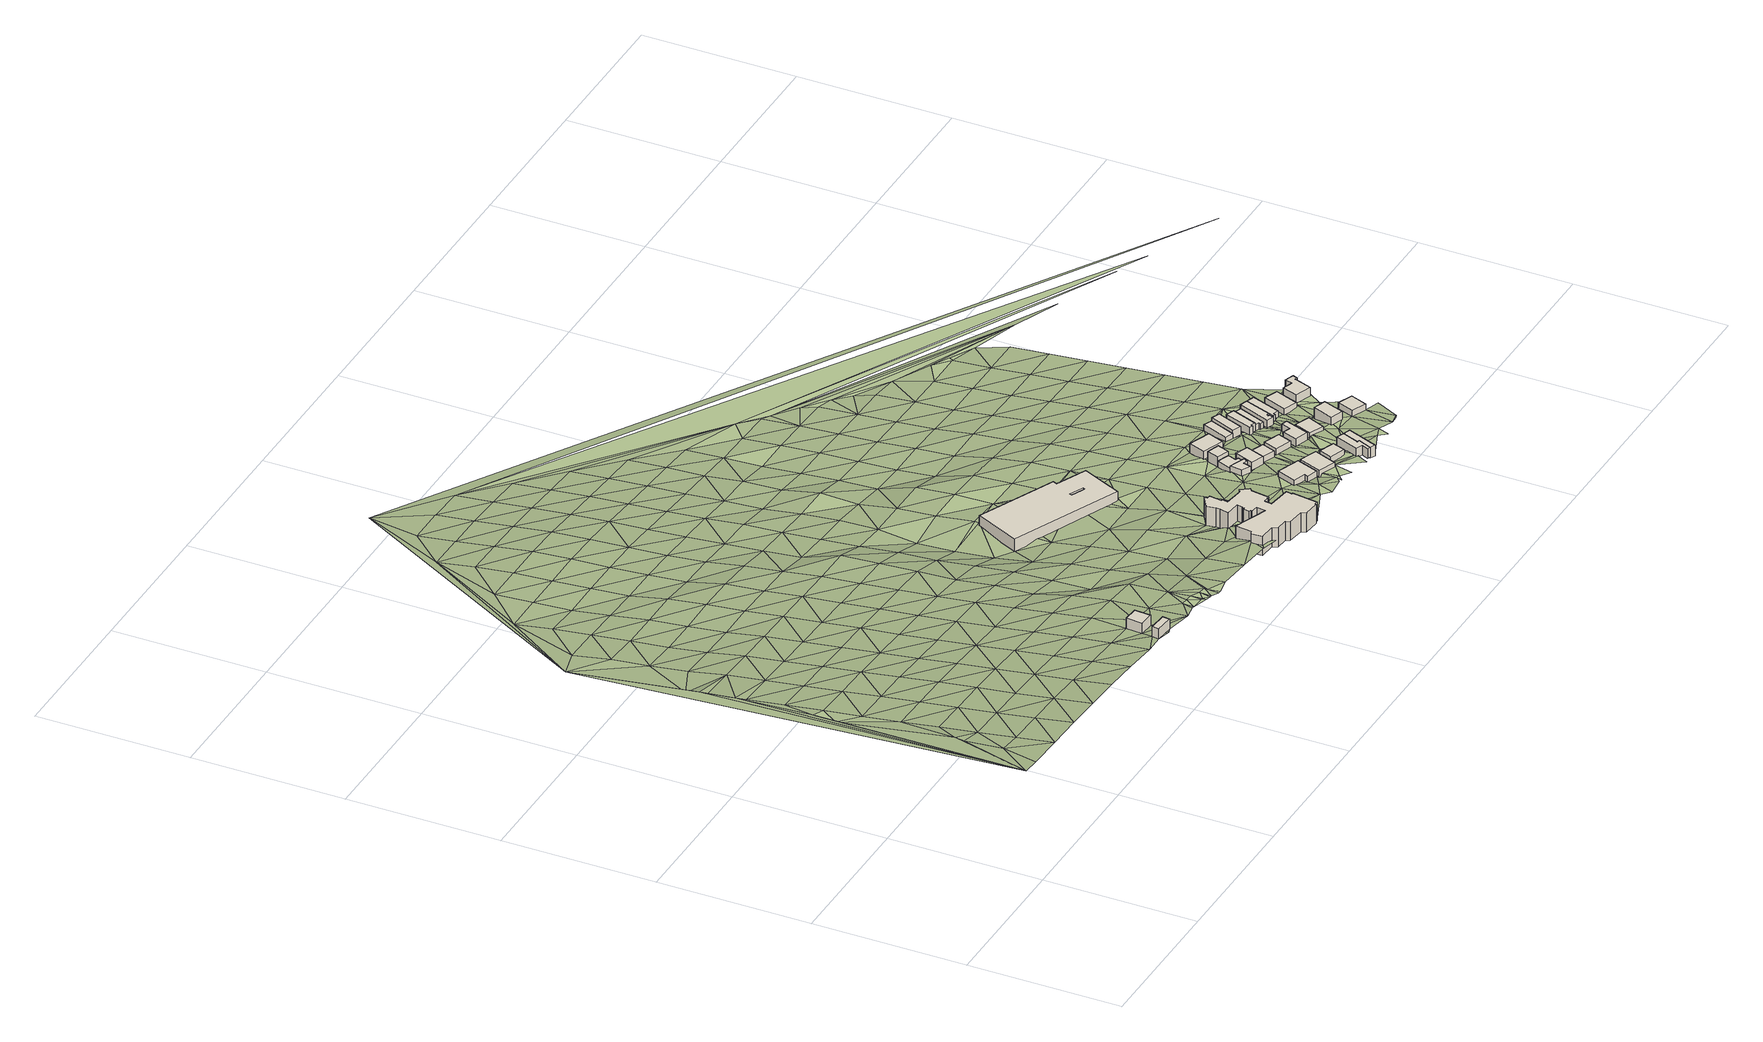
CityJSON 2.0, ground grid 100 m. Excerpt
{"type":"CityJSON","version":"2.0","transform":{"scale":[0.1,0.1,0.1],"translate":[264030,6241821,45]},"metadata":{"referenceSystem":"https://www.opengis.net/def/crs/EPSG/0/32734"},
"CityObjects":{
"building1":{"type":"Building","attributes":{"osm_building":"garage","osm_building:levels":"2","footprint":{"type":"Polygon"},"ground_height":103.41,"building_height":6.9,"roof_height":110.31,"plus_code":"4FRW3C6X+XHG"},"geometry":[{"type":"Solid","lod":"1","boundaries":[[[[0,1,2,3]],[[1,4,5,2]],[[4,6,7,5]],[[6,0,3,7]],[[3,2,5,7]],[[6,4,1,0]]]]}]},
"building2":{"type":"Building","attributes":{"osm_address":"2 Rhodes Avenue University Estate Cape Town","osm_building":"house","osm_building:levels":"2","footprint":{"type":"Polygon"},"ground_height":101.25,"building_height":6.9,"roof_height":108.15,"plus_code":"4FRW3C7X+2JJ"},"geometry":[{"type":"Solid","lod":"1","boundaries":[[[[8,9,10,11]],[[9,12,13,10]],[[12,14,15,13]],[[14,8,11,15]],[[11,10,13,15]],[[14,12,9,8]]]]}]},
"building3":{"type":"Building","attributes":{"osm_address":"96 Oasis House Upper Roodebloem Road University Estate 8000 Cape Town","osm_building":"office","osm_building:levels":"3","osm_name":"Oasis","osm_office":"financial","osm_type":"multipolygon","osm_website":"https://www.oasis.co.za/default/default.aspx","footprint":{"type":"Polygon"},"ground_height":82.87,"building_height":9.7,"roof_height":92.57,"plus_code":"4FRW3F72+27H"},"geometry":[{"type":"Solid","lod":"1","boundaries":[[[[16,17,18,19]],[[17,20,21,18]],[[20,22,23,21]],[[22,24,25,23]],[[24,26,27,25]],[[26,28,29,27]],[[28,30,31,29]],[[30,32,33,31]],[[32,34,35,33]],[[34,36,37,35]],[[36,38,39,37]],[[38,40,41,39]],[[40,42,43,41]],[[42,44,45,43]],[[44,46,47,45]],[[46,48,49,47]],[[48,50,51,49]],[[50,52,53,51]],[[52,54,55,53]],[[54,56,57,55]],[[56,58,59,57]],[[58,60,61,59]],[[60,62,63,61]],[[62,64,65,63]],[[64,66,67,65]],[[66,68,69,67]],[[68,70,71,69]],[[70,72,73,71]],[[72,74,75,73]],[[74,76,77,75]],[[76,78,79,77]],[[78,80,81,79]],[[80,82,83,81]],[[82,84,85,83]],[[84,86,87,85]],[[86,88,89,87]],[[88,90,91,89]],[[90,92,93,91]],[[92,94,95,93]],[[94,96,97,95]],[[96,98,99,97]],[[98,100,101,99]],[[100,102,103,101]],[[102,104,105,103]],[[104,106,107,105]],[[106,16,19,107]],[[19,18,21,23,25,27,29,31,33,35,37,39,41,43,45,47,49,51,53,55,57,59,61,63,65,67,69,71,73,75,77,79,81,83,85,87,89,91,93,95,97,99,101,103,105,107]],[[106,104,102,100,98,96,94,92,90,88,86,84,82,80,78,76,74,72,70,68,66,64,62,60,58,56,54,52,50,48,46,44,42,40,38,36,34,32,30,28,26,24,22,20,17,16]]]]}]},
"building4":{"type":"Building","attributes":{"osm_address":"197 Nelson Mandela Boulevard Cape Town","osm_building":"warehouse","osm_building:levels":"2","osm_operator":"Oasis","osm_type":"multipolygon","osm_website":"https://www.oasis.co.za/default/default.aspx","footprint":{"type":"Polygon"},"ground_height":69.7,"building_height":6.9,"roof_height":76.6,"plus_code":"4FRW3F72+C5V"},"geometry":[{"type":"Solid","lod":"1","boundaries":[[[[108,109,110,111]],[[109,112,113,110]],[[112,114,115,113]],[[114,116,117,115]],[[116,118,119,117]],[[118,108,111,119]],[[120,121,122,123]],[[121,124,125,122]],[[124,126,127,125]],[[126,120,123,127]],[[111,110,113,115,117,119],[123,122,125,127]],[[118,116,114,112,109,108],[126,124,121,120]]]]}]},
"building5":{"type":"Building","attributes":{"osm_address":"127A Upper Roodebloem Road University Estate Cape Town","osm_building":"house","osm_building:levels":"1","footprint":{"type":"Polygon"},"ground_height":76.53,"building_height":4.1,"roof_height":80.63,"plus_code":"4FRW3F72+2GH"},"geometry":[{"type":"Solid","lod":"1","boundaries":[[[[128,129,130,131]],[[129,132,133,130]],[[132,134,135,133]],[[134,136,137,135]],[[136,138,139,137]],[[138,128,131,139]],[[131,130,133,135,137,139]],[[138,136,134,132,129,128]]]]}]},
"building6":{"type":"Building","attributes":{"osm_address":"127 Upper Roodebloem Road University Estate Cape Town","osm_building":"house","osm_building:levels":"1","footprint":{"type":"Polygon"},"ground_height":74.21,"building_height":4.1,"roof_height":78.31,"plus_code":"4FRW3F72+4GV"},"geometry":[{"type":"Solid","lod":"1","boundaries":[[[[140,141,142,143,144,145]],[[141,146,147,143,142]],[[146,148,149,147]],[[148,150,151,149]],[[150,152,153,151]],[[152,140,145,144,153]],[[144,143,147,149,151,153]],[[152,150,148,146,141,140]]]]}]},
"building7":{"type":"Building","attributes":{"osm_address":"125 Upper Roodebloem Road University Estate Cape Town","osm_building":"house","osm_building:levels":"1","footprint":{"type":"Polygon"},"ground_height":72.38,"building_height":4.1,"roof_height":76.48,"plus_code":"4FRW3F72+5GP"},"geometry":[{"type":"Solid","lod":"1","boundaries":[[[[154,155,156,157]],[[155,158,145,156]],[[158,159,160,145]],[[159,161,162,160]],[[161,163,164,162]],[[163,154,157,164]],[[157,156,145,160,162,164]],[[163,161,159,158,155,154]]]]}]},
"building8":{"type":"Building","attributes":{"osm_address":"University Estate Cape Town","osm_building":"house","osm_building:levels":"1","footprint":{"type":"Polygon"},"ground_height":76.53,"building_height":4.1,"roof_height":80.63,"plus_code":"4FRW3F72+2J2"},"geometry":[{"type":"Solid","lod":"1","boundaries":[[[[165,166,167,168]],[[166,169,170,167]],[[169,171,172,170]],[[171,165,168,172]],[[168,167,170,172]],[[171,169,166,165]]]]}]},
"building9":{"type":"Building","attributes":{"osm_address":"123 Upper Roodebloem Road University Estate Cape Town","osm_building":"house","osm_building:levels":"2","footprint":{"type":"Polygon"},"ground_height":72.38,"building_height":6.9,"roof_height":79.28,"plus_code":"4FRW3F72+6G5"},"geometry":[{"type":"Solid","lod":"1","boundaries":[[[[155,154,157,173,174,156]],[[154,175,176,173,157]],[[175,177,178,176]],[[177,155,156,174,178]],[[174,173,176,178]],[[177,175,154,155]]]]}]},
"building10":{"type":"Building","attributes":{"osm_address":"29 Ritchie Street University Estate Cape Town","osm_building":"house","osm_building:levels":"1","footprint":{"type":"Polygon"},"ground_height":74.21,"building_height":4.1,"roof_height":78.31,"plus_code":"4FRW3F72+4HV"},"geometry":[{"type":"Solid","lod":"1","boundaries":[[[[179,180,181,182]],[[180,183,184,181]],[[183,185,186,184]],[[185,187,188,186]],[[187,179,182,188]],[[182,181,184,186,188]],[[187,185,183,180,179]]]]}]},
"building11":{"type":"Building","attributes":{"osm_address":"31 Ritchie Street University Estate Cape Town","osm_building":"house","osm_building:levels":"1","footprint":{"type":"Polygon"},"ground_height":74.21,"building_height":4.1,"roof_height":78.31,"plus_code":"4FRW3F72+4JC"},"geometry":[{"type":"Solid","lod":"1","boundaries":[[[[189,190,182,181]],[[190,191,192,182]],[[191,193,194,192]],[[193,189,181,194]],[[181,182,192,194]],[[193,191,190,189]]]]}]},
"building12":{"type":"Building","attributes":{"osm_address":"University Estate Cape Town","osm_building":"house","osm_building:levels":"1","footprint":{"type":"Polygon"},"ground_height":75.73,"building_height":4.1,"roof_height":79.83,"plus_code":"4FRW3F62+XMV"},"geometry":[{"type":"Solid","lod":"1","boundaries":[[[[195,196,197,198]],[[196,199,200,197]],[[199,201,202,200]],[[201,195,198,202]],[[198,197,200,202]],[[201,199,196,195]]]]}]},
"building13":{"type":"Building","attributes":{"osm_address":"121B Tooting Lane University Estate Cape Town","osm_building":"house","osm_building:levels":"1","footprint":{"type":"Polygon"},"ground_height":72.38,"building_height":4.1,"roof_height":76.48,"plus_code":"4FRW3F72+7H4"},"geometry":[{"type":"Solid","lod":"1","boundaries":[[[[203,204,205,206]],[[204,207,208,205]],[[207,209,210,208]],[[209,203,206,210]],[[206,205,208,210]],[[209,207,204,203]]]]}]},
"building14":{"type":"Building","attributes":{"osm_address":"University Estate Cape Town","osm_building":"house","osm_building:levels":"1","footprint":{"type":"Polygon"},"ground_height":78.2,"building_height":4.1,"roof_height":82.3,"plus_code":"4FRW3F62+XPC"},"geometry":[{"type":"Solid","lod":"1","boundaries":[[[[211,212,213,214]],[[212,215,216,213]],[[215,217,218,216]],[[217,219,220,218]],[[219,221,222,220]],[[221,223,224,222]],[[223,225,226,224]],[[225,211,214,226]],[[214,213,216,218,220,222,224,226]],[[225,223,221,219,217,215,212,211]]]]}]},
"building15":{"type":"Building","attributes":{"osm_address":"33 Ritchie Street University Estate Cape Town","osm_building":"house","osm_building:levels":"1","footprint":{"type":"Polygon"},"ground_height":73.12,"building_height":4.1,"roof_height":77.22,"plus_code":"4FRW3F72+4M6"},"geometry":[{"type":"Solid","lod":"1","boundaries":[[[[227,228,229,230]],[[228,231,232,229]],[[231,233,234,232]],[[233,227,230,234]],[[230,229,232,234]],[[233,231,228,227]]]]}]},
"building16":{"type":"Building","attributes":{"osm_address":"University Estate Cape Town","osm_building":"house","osm_building:levels":"1","footprint":{"type":"Polygon"},"ground_height":78.2,"building_height":4.1,"roof_height":82.3,"plus_code":"4FRW3F62+XPG"},"geometry":[{"type":"Solid","lod":"1","boundaries":[[[[235,236,226,214]],[[236,237,238,226]],[[237,239,222,238]],[[239,240,241,222]],[[240,242,243,241]],[[242,235,214,243]],[[214,226,238,222,241,243]],[[242,240,239,237,236,235]]]]}]},
"building17":{"type":"Building","attributes":{"osm_address":"35 Ritchie Street University Estate Cape Town","osm_building":"house","osm_building:levels":"1","footprint":{"type":"Polygon"},"ground_height":73.12,"building_height":4.1,"roof_height":77.22,"plus_code":"4FRW3F72+4P3"},"geometry":[{"type":"Solid","lod":"1","boundaries":[[[[244,245,246,247]],[[245,248,249,246]],[[248,250,251,249]],[[250,252,253,251]],[[252,254,255,253]],[[254,244,247,255]],[[247,246,249,251,253,255]],[[254,252,250,248,245,244]]]]}]},
"building18":{"type":"Building","attributes":{"osm_address":"4 Selbourne Road University Estate Cape Town","osm_building":"house","osm_building:levels":"1","footprint":{"type":"Polygon"},"ground_height":68.46,"building_height":4.1,"roof_height":72.56,"plus_code":"4FRW3F72+7M4"},"geometry":[{"type":"Solid","lod":"1","boundaries":[[[[256,257,258,259]],[[257,260,261,258]],[[260,262,263,261]],[[262,256,259,263]],[[259,258,261,263]],[[262,260,257,256]]]]}]},
"building19":{"type":"Building","attributes":{"osm_address":"6 Selbourne Road University Estate Cape Town","osm_building":"house","osm_building:levels":"1","footprint":{"type":"Polygon"},"ground_height":70.68,"building_height":4.1,"roof_height":74.78,"plus_code":"4FRW3F72+7P2"},"geometry":[{"type":"Solid","lod":"1","boundaries":[[[[262,264,265,266,267,263]],[[264,268,269,266,265]],[[268,256,270,269]],[[256,262,263,267,270]],[[267,266,269,270]],[[256,268,264,262]]]]}]},
"building20":{"type":"Building","attributes":{"osm_address":"37 Ritchie Street University Estate Cape Town","osm_building":"house","osm_building:levels":"1","footprint":{"type":"Polygon"},"ground_height":72.18,"building_height":4.1,"roof_height":76.28,"plus_code":"4FRW3F72+3QM"},"geometry":[{"type":"Solid","lod":"1","boundaries":[[[[271,272,273,274]],[[272,275,276,273]],[[275,277,278,276]],[[277,271,274,278]],[[274,273,276,278]],[[277,275,272,271]]]]}]},
"building21":{"type":"Building","attributes":{"osm_address":"8 Selbourne Road University Estate Cape Town","osm_building":"house","osm_building:levels":"1","footprint":{"type":"Polygon"},"ground_height":70.68,"building_height":4.1,"roof_height":74.78,"plus_code":"4FRW3F72+6PG"},"geometry":[{"type":"Solid","lod":"1","boundaries":[[[[279,280,281,282,283]],[[280,284,285,281]],[[284,286,287,285]],[[286,288,289,287]],[[288,290,291,292,289]],[[290,279,283,282,292,291]],[[282,281,285,287,289,292]],[[290,288,286,284,280,279]]]]}]},
"building22":{"type":"Building","attributes":{"osm_address":"10 Selbourne Road University Estate Cape Town","osm_building":"house","osm_building:levels":"1","footprint":{"type":"Polygon"},"ground_height":69.64,"building_height":4.1,"roof_height":73.74,"plus_code":"4FRW3F72+6QC"},"geometry":[{"type":"Solid","lod":"1","boundaries":[[[[279,290,291,283]],[[290,293,294,291]],[[293,295,296,294]],[[295,297,298,296]],[[297,299,300,298]],[[299,279,283,300]],[[283,291,294,296,298,300]],[[299,297,295,293,290,279]]]]}]},
"building23":{"type":"Building","attributes":{"osm_address":"12 Selbourne Road University Estate Cape Town","osm_building":"house","osm_building:levels":"1","footprint":{"type":"Polygon"},"ground_height":69.64,"building_height":4.1,"roof_height":73.74,"plus_code":"4FRW3F72+6Q9"},"geometry":[{"type":"Solid","lod":"1","boundaries":[[[[301,302,303,304]],[[302,305,306,303]],[[305,307,308,306]],[[307,309,310,308]],[[309,311,312,310]],[[311,313,314,312]],[[313,315,316,314]],[[315,301,304,316]],[[304,303,306,308,310,312,314,316]],[[315,313,311,309,307,305,302,301]]]]}]},
"building24":{"type":"Building","attributes":{"osm_address":"39 Ritchie Street University Estate Cape Town","osm_building":"house","osm_building:levels":"1","footprint":{"type":"Polygon"},"ground_height":74.91,"building_height":4.1,"roof_height":79.01,"plus_code":"4FRW3F72+3R8"},"geometry":[{"type":"Solid","lod":"1","boundaries":[[[[317,318,319,320]],[[318,321,322,319]],[[321,323,324,322]],[[323,317,320,324]],[[320,319,322,324]],[[323,321,318,317]]]]}]},
"building25":{"type":"Building","attributes":{"osm_address":"14 Selbourne Road University Estate Cape Town","osm_building":"house","osm_building:levels":"1","footprint":{"type":"Polygon"},"ground_height":69.64,"building_height":4.1,"roof_height":73.74,"plus_code":"4FRW3F72+6R7"},"geometry":[{"type":"Solid","lod":"1","boundaries":[[[[325,326,316,304]],[[326,327,328,316]],[[327,329,330,328]],[[329,331,332,330]],[[331,333,334,332]],[[333,335,336,334]],[[335,325,304,336]],[[304,316,328,330,332,334,336]],[[335,333,331,329,327,326,325]]]]}]},
"building26":{"type":"Building","attributes":{"osm_address":"41 Ritchie Street University Estate Cape Town","osm_building":"house","osm_building:levels":"1","footprint":{"type":"Polygon"},"ground_height":74.14,"building_height":4.1,"roof_height":78.24,"plus_code":"4FRW3F72+2VQ"},"geometry":[{"type":"Solid","lod":"1","boundaries":[[[[337,338,339,340]],[[338,341,342,339]],[[341,343,344,342]],[[343,337,340,344]],[[340,339,342,344]],[[343,341,338,337]]]]}]},
"building27":{"type":"Building","attributes":{"osm_address":"16 Selbourne Road University Estate Cape Town","osm_building":"house","osm_building:levels":"1","footprint":{"type":"Polygon"},"ground_height":68.85,"building_height":4.1,"roof_height":72.95,"plus_code":"4FRW3F72+5VJ"},"geometry":[{"type":"Solid","lod":"1","boundaries":[[[[345,346,347,348]],[[346,349,350,347]],[[349,351,352,350]],[[351,345,348,352]],[[348,347,350,352]],[[351,349,346,345]]]]}]},
"building28":{"type":"Building","attributes":{"osm_address":"18 Selbourne Road University Estate Cape Town","osm_building":"house","osm_building:levels":"2","footprint":{"type":"Polygon"},"ground_height":68.85,"building_height":6.9,"roof_height":75.75,"plus_code":"4FRW3F72+5WF"},"geometry":[{"type":"Solid","lod":"1","boundaries":[[[[353,354,355,356]],[[354,357,358,355]],[[357,359,360,358]],[[359,361,362,360]],[[361,363,364,362]],[[363,365,366,364]],[[365,367,368,366]],[[367,353,356,368]],[[356,355,358,360,362,364,366,368]],[[367,365,363,361,359,357,354,353]]]]}]},
"terrain1":{"type":"TINRelief","geometry":[{"type":"CompositeSurface","lod":"1","boundaries":[[[369,370,371]],[[371,370,372]],[[369,373,370]],[[374,371,372]],[[375,370,373]],[[374,376,371]],[[372,370,377]],[[375,377,370]],[[372,377,374]],[[376,378,371]],[[373,379,375]],[[380,374,377]],[[380,381,374]],[[373,382,379]],[[371,378,383]],[[377,375,384]],[[374,381,376]],[[375,379,384]],[[380,377,385]],[[383,386,371]],[[381,380,385]],[[376,381,387]],[[377,384,385]],[[388,379,382]],[[376,387,389]],[[376,389,378]],[[387,381,390]],[[379,388,384]],[[385,390,381]],[[382,391,388]],[[392,371,386]],[[378,389,393]],[[393,383,378]],[[389,387,394]],[[390,395,387]],[[396,385,384]],[[388,397,384]],[[389,394,393]],[[387,395,394]],[[383,393,398]],[[385,396,390]],[[384,397,396]],[[398,393,399]],[[391,400,388]],[[401,386,383]],[[402,395,390]],[[394,399,393]],[[383,398,403]],[[390,396,402]],[[391,404,400]],[[388,405,397]],[[406,401,383]],[[399,403,398]],[[395,407,394]],[[401,406,386]],[[395,402,408]],[[388,400,405]],[[396,397,409]],[[406,410,386]],[[383,403,406]],[[394,407,399]],[[395,408,407]],[[386,410,392]],[[396,409,402]],[[397,405,409]],[[400,404,411]],[[412,403,399]],[[410,406,413]],[[408,402,414]],[[399,407,412]],[[405,400,415]],[[410,413,416]],[[409,414,402]],[[410,416,392]],[[400,411,415]],[[406,403,417]],[[408,418,407]],[[403,412,419]],[[414,418,408]],[[406,417,413]],[[409,405,420]],[[419,417,403]],[[405,415,421]],[[407,422,412]],[[423,392,416]],[[418,422,407]],[[405,421,420]],[[424,416,413]],[[425,414,409]],[[411,426,415]],[[419,412,427]],[[428,392,423]],[[424,413,417]],[[414,425,418]],[[422,427,412]],[[409,420,425]],[[415,429,421]],[[423,416,430]],[[424,431,416]],[[429,415,426]],[[432,417,419]],[[433,422,418]],[[427,434,419]],[[420,421,435]],[[416,431,430]],[[433,418,425]],[[436,428,423]],[[417,432,424]],[[432,419,434]],[[392,428,437]],[[435,421,429]],[[438,427,422]],[[420,439,425]],[[436,423,430]],[[0,429,426]],[[422,433,440]],[[431,424,441]],[[435,439,420]],[[426,1,0]],[[427,438,434]],[[424,432,441]],[[422,440,438]],[[428,436,442]],[[0,12,429]],[[9,435,429]],[[431,443,430]],[[433,425,444]],[[439,445,425]],[[0,1,446]],[[9,429,12]],[[437,428,442]],[[431,441,443]],[[432,434,447]],[[440,433,444]],[[434,438,448]],[[444,425,445]],[[0,6,12]],[[6,0,446]],[[430,449,436]],[[435,450,439]],[[432,447,441]],[[450,435,9]],[[4,6,446]],[[449,430,443]],[[447,434,448]],[[12,14,9]],[[14,12,6]],[[440,451,438]],[[442,436,452]],[[453,445,439]],[[8,9,14]],[[451,440,444]],[[441,454,443]],[[450,9,8]],[[452,436,449]],[[4,455,6]],[[439,450,453]],[[448,438,456]],[[6,455,14]],[[454,441,447]],[[437,442,457]],[[456,438,451]],[[392,437,458]],[[449,443,459]],[[460,444,445]],[[14,461,8]],[[457,442,452]],[[445,453,462]],[[459,443,454]],[[461,14,455]],[[450,8,463]],[[447,448,464]],[[444,460,451]],[[448,456,465]],[[460,445,462]],[[452,449,466]],[[450,463,453]],[[437,457,467]],[[454,447,464]],[[466,449,459]],[[461,463,8]],[[464,448,465]],[[456,451,468]],[[437,467,469]],[[452,470,457]],[[462,453,471]],[[461,455,472]],[[460,468,451]],[[454,473,459]],[[474,472,455]],[[470,452,466]],[[471,453,463]],[[475,465,456]],[[473,454,464]],[[467,457,476]],[[462,477,460]],[[472,474,478]],[[468,475,456]],[[466,459,479]],[[476,457,470]],[[478,480,472]],[[477,462,471]],[[472,481,461]],[[465,482,464]],[[480,478,483]],[[463,461,484]],[[479,459,473]],[[483,478,485]],[[469,458,437]],[[486,469,467]],[[460,487,468]],[[475,482,465]],[[472,480,481]],[[480,483,488]],[[485,489,483]],[[470,466,490]],[[483,489,488]],[[471,463,484]],[[486,467,476]],[[489,485,491]],[[460,477,487]],[[484,461,481]],[[480,488,481]],[[473,464,492]],[[493,488,489]],[[493,489,491]],[[490,466,479]],[[493,491,494]],[[493,481,488]],[[482,492,464]],[[493,494,495]],[[470,496,476]],[[497,475,468]],[[458,498,392]],[[471,499,477]],[[469,486,500]],[[481,493,495]],[[468,487,501]],[[495,494,502]],[[479,473,503]],[[470,490,496]],[[499,471,484]],[[475,497,482]],[[504,495,502]],[[500,505,469]],[[492,503,473]],[[468,501,497]],[[504,502,506]],[[486,476,507]],[[487,477,508]],[[495,509,481]],[[479,510,490]],[[504,506,511]],[[505,458,469]],[[476,496,507]],[[508,477,499]],[[495,504,509]],[[512,492,482]],[[484,481,513]],[[503,510,479]],[[500,486,514]],[[501,487,515]],[[482,497,512]],[[509,504,511]],[[496,490,516]],[[499,484,513]],[[507,514,486]],[[515,487,508]],[[513,481,509]],[[503,492,517]],[[510,516,490]],[[518,505,500]],[[517,492,512]],[[507,496,519]],[[497,501,520]],[[508,499,521]],[[514,518,500]],[[501,515,522]],[[511,523,509]],[[516,519,496]],[[513,521,499]],[[524,458,505]],[[510,503,525]],[[497,520,512]],[[517,526,503]],[[501,522,520]],[[507,527,514]],[[508,528,515]],[[518,524,505]],[[510,525,516]],[[519,527,507]],[[503,526,525]],[[521,528,508]],[[512,529,517]],[[530,513,509]],[[523,531,509]],[[532,518,514]],[[522,515,533]],[[524,534,458]],[[529,512,520]],[[535,519,516]],[[513,530,521]],[[527,532,514]],[[528,533,515]],[[530,509,531]],[[536,526,517]],[[534,537,458]],[[535,516,525]],[[538,524,518]],[[522,539,520]],[[517,529,536]],[[540,527,519]],[[541,528,521]],[[532,538,518]],[[533,539,522]],[[535,540,519]],[[541,521,530]],[[542,534,524]],[[537,498,458]],[[526,543,525]],[[529,520,544]],[[523,545,531]],[[526,536,546]],[[547,533,528]],[[538,542,524]],[[539,544,520]],[[532,527,548]],[[543,535,525]],[[540,549,527]],[[526,546,543]],[[541,547,528]],[[550,545,523]],[[534,551,537]],[[109,539,533]],[[529,552,536]],[[530,531,553]],[[532,548,538]],[[542,551,534]],[[527,549,548]],[[544,552,529]],[[554,531,545]],[[553,541,530]],[[533,555,109]],[[547,555,533]],[[553,531,554]],[[556,540,535]],[[546,536,557]],[[535,543,558]],[[545,550,559]],[[542,538,560]],[[551,561,537]],[[552,557,536]],[[537,561,498]],[[550,562,559]],[[545,559,563]],[[539,564,544]],[[540,556,549]],[[539,109,564]],[[548,560,538]],[[535,558,556]],[[545,565,554]],[[545,563,565]],[[566,543,546]],[[563,559,567]],[[568,547,541]],[[541,553,569]],[[570,551,542]],[[562,567,559]],[[571,552,544]],[[546,557,566]],[[109,555,564]],[[549,572,548]],[[547,568,555]],[[560,570,542]],[[541,569,568]],[[554,565,573]],[[554,573,553]],[[558,543,574]],[[565,563,575]],[[571,544,564]],[[549,556,572]],[[567,562,576]],[[563,567,577]],[[578,561,551]],[[579,557,552]],[[574,543,566]],[[548,580,560]],[[570,578,551]],[[569,553,106]],[[561,581,498]],[[571,579,552]],[[563,577,575]],[[567,576,582]],[[565,575,573]],[[17,553,573]],[[558,583,556]],[[580,548,572]],[[553,17,16]],[[16,106,553]],[[582,577,567]],[[583,558,574]],[[570,560,584]],[[555,585,564]],[[586,566,557]],[[587,573,575]],[[578,581,561]],[[582,576,588]],[[573,587,589]],[[579,590,557]],[[577,591,575]],[[573,592,17]],[[587,575,591]],[[556,593,572]],[[573,589,592]],[[555,568,594]],[[591,595,587]],[[569,596,568]],[[580,584,560]],[[595,589,587]],[[597,591,577]],[[597,577,582]],[[569,106,596]],[[595,598,589]],[[597,595,591]],[[16,17,96]],[[595,599,598]],[[96,106,16]],[[585,571,564]],[[598,592,589]],[[566,586,574]],[[597,599,595]],[[599,592,598]],[[17,592,600]],[[593,556,583]],[[586,557,590]],[[588,601,582]],[[96,17,600]],[[582,601,597]],[[602,578,570]],[[571,585,579]],[[100,106,96]],[[603,599,597]],[[100,104,106]],[[580,572,604]],[[104,596,106]],[[600,94,96]],[[584,602,570]],[[603,597,601]],[[585,555,605]],[[606,592,599]],[[98,96,94]],[[102,104,100]],[[100,96,98]],[[605,555,594]],[[607,583,574]],[[600,592,608]],[[100,98,102]],[[604,572,593]],[[601,588,609]],[[102,596,104]],[[568,596,610]],[[608,94,600]],[[603,601,611]],[[603,606,599]],[[612,581,578]],[[613,590,579]],[[611,601,614]],[[574,586,607]],[[611,615,603]],[[94,616,98]],[[594,568,610]],[[580,617,584]],[[608,592,606]],[[611,614,615]],[[602,612,578]],[[606,603,615]],[[601,609,614]],[[579,585,613]],[[94,608,616]],[[606,615,614]],[[593,583,618]],[[619,102,98]],[[580,604,617]],[[609,620,621]],[[609,622,614]],[[606,614,623]],[[618,583,607]],[[608,606,624]],[[608,624,616]],[[625,596,102]],[[614,622,623]],[[619,98,616]],[[626,602,584]],[[586,590,627]],[[609,621,622]],[[624,606,623]],[[590,613,628]],[[584,617,626]],[[624,619,616]],[[610,629,594]],[[585,605,630]],[[620,631,621]],[[619,625,102]],[[605,594,629]],[[604,593,632]],[[586,627,607]],[[596,633,610]],[[618,634,593]],[[627,590,628]],[[635,629,610]],[[622,621,631]],[[612,602,636]],[[585,637,613]],[[629,638,605]],[[585,630,639]],[[638,630,605]],[[617,604,632]],[[623,640,624]],[[640,623,622]],[[636,602,626]],[[593,634,632]],[[637,585,639]],[[596,625,633]],[[633,635,610]],[[607,641,618]],[[639,630,642]],[[628,613,643]],[[644,619,624]],[[641,607,627]],[[622,631,640]],[[635,645,629]],[[617,646,626]],[[645,638,629]],[[638,647,630]],[[643,613,637]],[[647,642,630]],[[648,634,618]],[[646,617,632]],[[624,640,644]],[[635,633,645]],[[628,649,627]],[[639,642,650]],[[625,619,651]],[[618,641,648]],[[638,645,647]],[[652,653,631]],[[636,626,654]],[[637,639,650]],[[649,628,643]],[[581,612,655]],[[656,640,631]],[[631,653,656]],[[642,647,650]],[[654,626,646]],[[619,644,651]],[[657,632,634]],[[641,627,658]],[[633,625,659]],[[634,648,660]],[[653,652,661]],[[643,637,662]],[[658,627,649]],[[645,650,647]],[[656,663,640]],[[136,656,653]],[[663,644,640]],[[632,657,646]],[[645,633,659]],[[634,660,657]],[[662,637,650]],[[659,625,651]],[[664,653,661]],[[641,665,648]],[[656,136,134]],[[612,636,655]],[[136,653,138]],[[663,656,134]],[[138,653,664]],[[649,643,666]],[[665,641,658]],[[651,644,667]],[[644,663,146]],[[667,644,668]],[[138,134,136]],[[644,146,668]],[[669,654,646]],[[670,671,664]],[[645,672,650]],[[643,662,666]],[[673,664,671]],[[138,664,673]],[[660,648,674]],[[646,657,669]],[[663,134,128]],[[672,645,659]],[[667,668,148]],[[138,128,134]],[[668,146,148]],[[667,675,651]],[[676,658,649]],[[674,648,665]],[[673,671,677]],[[678,138,673]],[[190,146,663]],[[655,636,654]],[[177,659,651]],[[679,148,146]],[[662,650,680]],[[671,681,677]],[[666,676,649]],[[163,667,148]],[[177,651,675]],[[675,667,163]],[[679,150,148]],[[128,190,663]],[[128,138,678]],[[660,682,657]],[[148,150,152]],[[679,146,190]],[[680,650,672]],[[152,163,148]],[[190,150,679]],[[683,665,658]],[[677,196,673]],[[196,678,673]],[[682,660,674]],[[152,150,190]],[[154,675,163]],[[684,659,177]],[[163,152,161]],[[177,675,154]],[[685,666,662]],[[676,683,658]],[[163,161,185]],[[185,154,163]],[[678,191,128]],[[189,161,152]],[[657,686,669]],[[189,152,190]],[[687,672,659]],[[204,659,684]],[[128,191,190]],[[662,680,685]],[[175,177,154]],[[185,161,189]],[[654,669,655]],[[177,175,684]],[[678,196,171]],[[674,665,688]],[[689,154,185]],[[657,682,686]],[[690,691,677]],[[692,196,677]],[[191,189,190]],[[175,154,689]],[[204,687,659]],[[693,185,189]],[[678,171,694]],[[191,678,694]],[[695,676,666]],[[185,693,689]],[[691,692,677]],[[683,688,665]],[[195,171,196]],[[696,684,175]],[[680,672,697]],[[193,189,191]],[[195,196,698]],[[685,695,666]],[[696,204,684]],[[193,693,189]],[[196,692,698]],[[696,175,689]],[[682,674,699]],[[689,693,696]],[[191,694,193]],[[700,171,195]],[[687,697,672]],[[692,691,701]],[[702,683,676]],[[693,193,228]],[[171,233,694]],[[686,655,669]],[[688,699,674]],[[698,201,195]],[[694,228,193]],[[698,692,703]],[[692,701,703]],[[171,700,233]],[[195,201,700]],[[685,680,704]],[[687,204,203]],[[203,204,696]],[[695,702,676]],[[694,233,228]],[[682,705,686]],[[698,212,201]],[[698,703,212]],[[701,706,703]],[[707,696,693]],[[697,704,680]],[[706,708,709]],[[228,707,693]],[[201,212,700]],[[703,706,709]],[[688,683,710]],[[711,233,700]],[[699,705,682]],[[696,712,203]],[[227,228,233]],[[709,211,703]],[[211,212,703]],[[713,695,685]],[[683,702,710]],[[700,212,714]],[[708,715,709]],[[716,711,700]],[[707,712,696]],[[697,687,257]],[[717,233,711]],[[257,687,203]],[[709,242,211]],[[227,233,717]],[[704,713,685]],[[718,228,227]],[[212,211,714]],[[716,700,714]],[[686,719,655]],[[699,688,720]],[[705,719,686]],[[228,718,707]],[[257,203,712]],[[242,709,715]],[[711,721,717]],[[712,707,722]],[[721,711,716]],[[723,702,695]],[[710,720,688]],[[724,227,717]],[[722,707,725]],[[722,256,712]],[[726,211,242]],[[727,718,227]],[[714,211,728]],[[713,723,695]],[[718,725,707]],[[227,724,727]],[[721,724,717]],[[729,705,699]],[[277,716,714]],[[257,712,256]],[[704,697,730]],[[731,697,257]],[[716,277,721]],[[715,732,242]],[[725,718,733]],[[728,211,726]],[[733,718,727]],[[719,734,655]],[[702,735,710]],[[722,725,736]],[[705,734,719]],[[737,498,581]],[[720,729,699]],[[277,714,728]],[[721,244,724]],[[715,738,732]],[[732,726,242]],[[727,739,733]],[[721,277,244]],[[724,740,727]],[[256,741,257]],[[256,722,736]],[[740,739,727]],[[713,704,730]],[[723,735,702]],[[697,731,730]],[[257,741,731]],[[724,742,740]],[[725,733,279]],[[739,740,743]],[[724,244,744]],[[734,705,745]],[[743,740,742]],[[744,742,724]],[[279,733,739]],[[728,726,746]],[[275,277,728]],[[747,244,277]],[[736,725,279]],[[748,720,710]],[[279,739,743]],[[256,736,268]],[[729,749,705]],[[275,728,746]],[[750,744,244]],[[742,751,743]],[[747,277,275]],[[745,705,749]],[[723,713,752]],[[732,341,726]],[[751,742,744]],[[735,748,710]],[[726,753,746]],[[244,747,329]],[[754,741,256]],[[329,750,244]],[[268,736,279]],[[755,744,750]],[[731,741,754]],[[755,751,744]],[[743,756,279]],[[756,743,751]],[[752,713,730]],[[732,757,341]],[[754,256,268]],[[758,275,746]],[[755,750,327]],[[753,726,341]],[[747,275,758]],[[329,327,750]],[[327,759,755]],[[755,759,751]],[[760,729,720]],[[331,759,327]],[[751,759,326]],[[746,753,758]],[[331,327,329]],[[747,333,329]],[[331,326,759]],[[268,279,754]],[[723,761,735]],[[329,333,331]],[[326,331,333]],[[748,760,720]],[[747,758,762]],[[757,763,764]],[[762,333,747]],[[756,302,279]],[[729,765,749]],[[751,326,325]],[[731,766,730]],[[756,751,325]],[[749,765,745]],[[761,723,752]],[[758,753,318]],[[757,343,341]],[[754,279,302]],[[757,764,343]],[[338,753,341]],[[302,756,325]],[[731,754,766]],[[326,333,345]],[[753,338,318]],[[748,735,767]],[[768,762,758]],[[765,729,769]],[[760,770,729]],[[768,758,318]],[[338,341,343]],[[302,325,754]],[[333,762,345]],[[345,325,326]],[[752,730,771]],[[769,729,770]],[[767,735,761]],[[581,655,772]],[[335,754,325]],[[773,343,764]],[[318,338,774]],[[775,762,768]],[[730,766,771]],[[343,337,338]],[[325,345,335]],[[318,774,768]],[[776,760,748]],[[762,777,345]],[[774,338,337]],[[777,762,775]],[[774,775,768]],[[761,752,778]],[[767,776,748]],[[779,754,335]],[[766,754,779]],[[752,771,778]],[[769,780,765]],[[774,781,775]],[[760,780,770]],[[345,779,335]],[[777,351,345]],[[770,780,769]],[[775,782,777]],[[761,783,767]],[[779,345,351]],[[784,351,777]],[[776,785,760]],[[782,775,781]],[[771,766,786]],[[784,777,782]],[[780,760,785]],[[783,761,778]],[[787,351,784]],[[745,788,734]],[[786,766,779]],[[779,351,787]],[[789,776,767]],[[778,771,790]],[[789,767,783]],[[788,745,765]],[[786,790,771]],[[776,791,785]],[[785,792,780]],[[783,778,793]],[[789,791,776]],[[794,655,734]],[[778,790,793]],[[788,765,780]],[[789,783,795]],[[791,796,785]],[[785,796,792]],[[795,783,793]],[[789,797,791]],[[796,798,792]],[[797,789,795]],[[791,799,796]],[[780,792,788]],[[792,798,799]],[[796,799,798]],[[800,791,797]],[[800,799,791]],[[801,734,788]],[[788,792,799]]]}]}
},
"vertices":[
[1801,173,584],[1797,127,584],[1797,127,653],[1801,173,653],[1918,117,584],[1918,117,653],[1922,164,584],[1922,164,653],
[1943,354,562],[1845,361,562],[1845,361,632],[1943,354,632],[1837,254,562],[1837,254,632],[1935,247,562],[1935,247,632],
[3332,506,345],[3333,485,345],[3333,485,476],[3332,506,476],[3318,423,345],[3318,423,476],[3413,410,345],[3413,410,476],[3407,375,345],[3407,375,476],[3404,375,345],[3404,375,476],[3402,361,345],[3402,361,476],[3391,363,345],[3391,363,476],[3384,318,345],[3384,318,476],[3396,316,345],[3396,316,476],[3394,304,345],[3394,304,476],[3440,298,345],[3440,298,476],[3432,240,345],[3432,240,476],[3212,324,345],[3212,324,476],[3197,216,345],[3197,216,476],[3175,205,345],[3175,205,476],[3182,134,345],[3182,134,476],[3286,126,345],[3286,126,476],[3299,93,345],[3299,93,476],[3379,85,345],[3379,85,476],[3390,59,345],[3390,59,476],[3500,45,345],[3500,45,476],[3515,13,345],[3515,13,476],[3619,2,345],[3619,2,476],[3621,11,345],[3621,11,476],[3645,9,345],[3645,9,476],[3668,178,345],[3668,178,476],[3661,180,345],[3661,180,476],[3667,219,345],[3667,219,476],[3515,239,345],[3515,239,476],[3521,286,345],[3521,286,476],[3554,282,345],[3554,282,476],[3555,287,345],[3555,287,476],[3570,284,345],[3570,284,476],[3587,404,345],[3587,404,476],[3605,420,345],[3605,420,476],[3566,474,345],[3566,474,476],[3544,460,345],[3544,460,476],[3422,477,345],[3422,477,476],[3428,515,345],[3428,515,476],[3419,516,345],[3419,516,476],[3430,597,345],[3430,597,476],[3407,600,345],[3407,600,476],[3409,618,345],[3409,618,476],[3400,617,345],[3400,617,476],[3321,566,345],[3321,566,476],
[2881,1812,229],[2749,1518,229],[2749,1518,316],[2881,1812,316],[3458,1201,229],[3458,1201,316],[3578,1467,229],[3578,1467,316],[3378,1557,229],[3378,1557,316],[3390,1585,229],[3390,1585,316],[3401,1386,229],[3309,1427,229],[3309,1427,316],[3401,1386,316],[3316,1441,229],[3316,1441,316],[3407,1400,229],[3407,1400,316],
[4156,382,315],[4005,437,315],[4005,437,356],[4156,382,356],[3958,310,315],[3958,310,356],[4039,281,315],[4039,281,356],[4031,259,315],[4031,259,356],[4102,234,315],[4102,234,356],
[3965,726,292],[3955,645,292],[3955,645,315],[3955,645,333],[3965,726,333],[3965,726,315],[4011,617,292],[4011,617,333],[4026,667,292],[4026,667,333],[4054,660,292],[4054,660,333],[4068,687,292],[4068,687,333],
[4084,795,274],[4002,825,274],[4002,825,315],[4084,795,315],[3965,726,274],[4068,687,274],[4068,687,315],[4084,731,274],[4084,731,315],[4063,739,274],[4063,739,315],
[4173,376,307],[4115,224,307],[4115,224,356],[4173,376,356],[4229,180,307],[4229,180,356],[4288,333,307],[4288,333,356],
[4084,795,343],[4002,825,343],[4112,873,274],[4112,873,343],[4032,903,274],[4032,903,343],
[4137,596,274],[4169,685,274],[4169,685,333],[4137,596,333],[4183,723,274],[4183,723,333],[4099,754,274],[4099,754,333],[4052,630,274],[4052,630,333],
[4169,685,292],[4137,596,292],[4219,566,292],[4219,566,333],[4252,655,292],[4252,655,333],
[4316,320,307],[4285,234,307],[4285,234,348],[4316,320,348],[4388,197,307],[4388,197,348],[4419,283,307],[4419,283,348],
[4242,998,251],[4099,1051,251],[4099,1051,315],[4242,998,315],[4058,941,251],[4058,941,315],[4200,888,251],[4200,888,315],
[4505,259,307],[4454,279,307],[4454,279,373],[4505,259,373],[4393,122,307],[4393,122,373],[4436,106,307],[4436,106,373],[4419,63,307],[4419,63,373],[4440,55,307],[4440,55,373],[4479,146,307],[4479,146,373],[4462,149,307],[4462,149,373],
[4402,626,281],[4293,666,281],[4293,666,322],[4402,626,322],[4258,572,281],[4258,572,322],[4367,532,281],[4367,532,322],
[4505,259,299],[4462,149,299],[4475,144,299],[4475,144,373],[4440,55,299],[4474,41,299],[4474,41,373],[4553,244,299],[4553,244,373],
[4548,646,272],[4508,660,272],[4508,660,322],[4548,646,322],[4486,596,272],[4486,596,322],[4435,614,272],[4435,614,322],[4400,517,272],[4400,517,322],[4491,485,272],[4491,485,322],
[4423,1069,235],[4368,1092,235],[4368,1092,276],[4423,1069,276],[4302,918,235],[4302,918,276],[4355,898,235],[4355,898,276],
[4412,876,235],[4412,876,276],[4412,876,298],[4355,898,298],[4479,1047,235],[4479,1047,298],[4423,1069,298],
[4504,475,272],[4602,436,272],[4602,436,313],[4504,475,313],[4650,554,272],[4650,554,313],[4552,593,272],[4552,593,313],
[4545,987,224],[4491,1007,224],[4491,1007,298],[4545,987,298],[4545,987,287],[4425,824,224],[4425,824,298],[4448,816,224],[4448,816,298],[4453,829,224],[4453,829,298],[4481,817,224],[4481,817,287],[4481,817,298],
[4508,807,224],[4508,807,287],[4503,796,224],[4503,796,287],[4529,787,224],[4529,787,287],[4598,967,224],[4598,967,287],
[4685,971,224],[4635,987,224],[4635,987,287],[4685,971,287],[4554,774,224],[4554,774,287],[4599,758,224],[4599,758,287],[4611,788,224],[4611,788,287],[4602,791,224],[4602,791,287],[4607,802,224],[4607,802,287],[4623,796,224],[4623,796,287],
[4756,389,264],[4806,526,264],[4806,526,340],[4756,389,340],[4723,556,264],[4723,556,340],[4673,419,264],[4673,419,340],
[4685,971,246],[4623,796,246],[4612,765,246],[4612,765,287],[4630,759,246],[4630,759,287],[4634,772,246],[4634,772,287],[4670,759,246],[4670,759,287],[4739,952,246],[4739,952,287],
[4940,418,291],[4841,456,291],[4841,456,332],[4940,418,332],[4799,347,291],[4799,347,332],[4898,309,291],[4898,309,332],
[4772,897,238],[4714,742,238],[4714,742,280],[4772,897,280],[4805,708,238],[4805,708,280],[4863,863,238],[4863,863,280],
[4947,688,228],[4988,806,228],[4988,806,308],[4947,688,308],[5004,800,228],[5004,800,308],[5015,833,228],[5015,833,308],[4956,854,228],[4956,854,308],[4940,805,228],[4940,805,308],[4874,828,228],[4874,828,308],[4839,726,228],[4839,726,308],
[133,107,718],[228,362,681],[6,107,731],[250,624,647],[383,107,707],[255,687,647],[383,355,670],[304,1479,498],[383,603,633],[315,1631,498],[633,355,658],[383,852,598],[383,1100,563],[633,107,695],[367,2158,433],[633,603,621],[633,852,587],[383,2392,398],[383,1348,529],[883,355,643],[383,1596,498],[633,1100,554],[883,107,682],[462,3296,231],[383,1845,467],[633,1596,484],[633,1348,519],[883,852,576],[883,603,607],[383,2093,433],[633,1845,451],[1133,355,626],[383,2341,398],[883,1100,545],[633,2093,417],[1133,107,664],[1133,603,591],[633,2341,383],[883,1596,471],[883,1348,507],[1133,852,560],[411,2496,349],[1383,107,642],[883,1845,436],[633,2590,336],[1133,1100,526],[1383,355,607],[633,2838,303],[883,2341,368],[1133,1348,490],[883,2093,401],[1383,852,538],[1383,603,573],[1133,1596,454],[633,3086,276],[883,2590,321],[1383,1100,503],[1634,107,613],[1133,1845,422],[633,3335,233],[1634,355,585],[883,3086,257],[883,2838,285],[1133,2341,357],[1383,1348,468],[1133,2093,390],[1634,603,555],[883,3335,226],[883,3831,158],[1383,1845,408],[1634,852,519],[1383,1596,436],[1133,2590,311],[883,3583,197],[1133,2838,281],[1634,1348,449],[1634,1100,483],[1884,107,584],[1383,2341,345],[1383,2093,378],[1133,3086,254],[1884,603,540],[1634,1596,419],[1133,3335,215],[1884,852,503],[1383,2590,313],[2134,107,550],[1634,1845,392],[1133,3583,178],[1383,4576,79],[1383,2838,288],[1884,1348,433],[2134,355,530],[1884,1100,466],[2134,603,515],[1634,2341,336],[1634,2093,363],[1383,3086,254],[1133,3831,163],[1884,1596,404],[1133,4079,147],[1383,3335,202],[2134,852,478],[2282,211,518],[1634,2590,304],[2264,141,518],[1884,1845,379],[1383,3583,183],[2134,1100,418],[2277,138,518],[1634,2838,282],[2329,208,518],[2384,355,497],[1884,2093,352],[2369,132,518],[2384,603,483],[2384,107,518],[1383,3831,166],[2134,1348,405],[2374,204,518],[2379,131,518],[1634,3086,222],[2413,98,518],[1884,2341,330],[2432,174,518],[2426,97,518],[2481,168,518],[1634,3335,201],[2134,1845,357],[1732,5180,8],[2384,852,371],[1383,4079,149],[2134,1596,372],[2514,91,490],[1884,2590,293],[2520,165,490],[1383,4328,117],[2530,89,490],[1634,3583,180],[2384,1100,364],[2634,355,462],[1884,2838,258],[2634,107,490],[2134,2093,343],[2634,603,404],[1634,3831,168],[2384,1348,349],[1884,3086,214],[2134,2341,326],[1634,4079,150],[1884,3335,188],[2384,1845,288],[2634,852,358],[2384,1596,322],[2885,107,460],[1634,4328,114],[2134,2838,216],[2134,2590,240],[1884,3583,173],[2634,1100,329],[2384,2093,270],[2885,603,359],[2885,355,434],[1884,3831,155],[2634,1348,272],[1634,4576,77],[2134,3086,193],[2384,2341,242],[1634,4824,42],[1884,4079,137],[2634,1596,229],[2134,3335,170],[2885,852,339],[1884,4328,104],[2384,2838,194],[2634,1845,202],[3175,205,427],[2384,2590,219],[2885,1100,302],[2134,3831,134],[2134,3583,150],[3135,107,427],[1884,4576,71],[2634,2093,187],[3135,603,372],[3135,355,400],[2885,1348,260],[2384,3335,149],[2634,2341,212],[2384,3086,180],[3182,134,427],[2134,4079,111],[1884,4824,40],[3299,93,399],[3197,216,427],[2881,1812,262],[3212,324,400],[2634,2590,203],[3286,126,399],[3135,1100,272],[3135,852,343],[2134,4328,83],[2885,1845,262],[2384,3583,127],[3318,423,379],[2634,2838,175],[3384,318,379],[3379,85,399],[3394,304,379],[2134,4576,56],[2885,2093,229],[2384,3831,109],[2134,4824,29],[3432,240,379],[2634,3086,139],[2384,4079,88],[3135,1845,236],[2885,2590,166],[3385,355,379],[3500,45,399],[3391,363,379],[2885,2341,210],[3396,316,379],[3413,410,379],[2634,3335,125],[3309,1427,255],[3402,361,379],[3385,852,328],[3440,298,379],[3404,375,379],[3407,375,379],[3422,477,379],[3515,239,348],[2384,4328,62],[3521,286,348],[2634,3583,102],[3316,1441,255],[3587,404,348],[2885,2838,173],[3544,460,348],[3661,180,370],[3385,1100,270],[3554,282,348],[2384,4576,35],[3135,2093,229],[3570,284,348],[3555,287,348],[3566,474,348],[2634,3831,86],[2885,3086,122],[3635,603,330],[3645,9,370],[3668,178,370],[3667,219,370],[3635,355,348],[3605,420,348],[3635,852,296],[2634,4079,67],[3135,2590,125],[3135,2341,208],[3401,1386,255],[3378,1557,243],[3885,107,359],[2885,3583,76],[3635,1100,271],[2885,3335,112],[3458,1201,270],[2634,4328,42],[3385,1845,229],[3407,1400,255],[3385,1596,243],[3885,355,331],[3135,2838,112],[3390,1585,243],[3385,2093,213],[3885,603,300],[3635,1348,255],[2885,3831,64],[3578,1467,255],[3135,3086,90],[3385,2341,137],[3635,1596,240],[3885,852,275],[3940,57,359],[3976,161,359],[2885,4079,45],[3505,3687,43],[3958,310,331],[3135,3583,56],[3385,2590,111],[3885,1100,266],[3135,3335,67],[4080,80,341],[3635,1845,228],[4005,437,331],[4115,114,341],[3385,2838,99],[3635,2093,190],[3965,726,300],[3955,645,300],[3135,3831,40],[4101,73,341],[4135,107,341],[3885,1348,245],[4115,224,341],[3385,3086,84],[4002,825,275],[3635,2341,132],[4229,180,341],[4173,376,315],[4052,630,292],[3885,1596,228],[4201,58,341],[3385,3335,67],[3635,2590,110],[4058,941,274],[3885,1845,211],[3385,3583,43],[4135,1100,251],[3635,2838,86],[4135,852,274],[4347,34,332],[4386,107,332],[4393,122,332],[4183,723,292],[4258,572,292],[3885,2093,162],[4200,888,274],[4135,1348,233],[4388,197,332],[3635,3086,68],[4386,355,307],[4436,106,332],[3885,2341,135],[4462,149,332],[4135,1596,209],[3635,3335,52],[4475,144,332],[4386,852,257],[4474,41,332],[4479,146,332],[3885,2590,98],[4400,517,281],[4302,918,257],[4135,1845,182],[4504,475,307],[4636,107,324],[4491,485,281],[4435,614,281],[4425,824,257],[3635,3583,31],[3885,2838,77],[4486,596,281],[4355,898,257],[4135,2093,150],[4508,660,281],[4412,876,257],[4636,355,299],[4448,816,257],[4602,436,299],[3885,3086,56],[4386,1596,191],[4386,1348,215],[4708,133,324],[4453,829,257],[3684,3549,31],[4135,2341,117],[4491,1007,235],[6611,2092,94],[4680,58,324],[4481,817,257],[4503,796,257],[4386,1100,235],[4529,787,246],[4508,807,257],[4554,774,246],[3827,3431,38],[4673,419,299],[4636,603,272],[4135,2590,85],[3885,3335,38],[4599,758,246],[4607,802,246],[4386,1845,166],[4756,389,299],[4636,1100,224],[4602,791,246],[4598,967,246],[4813,94,318],[4723,556,272],[4611,788,246],[4135,2838,67],[4386,2093,136],[4714,742,246],[4861,97,318],[4886,107,318],[3982,3304,38],[4636,1348,202],[4386,2341,109],[4805,708,264],[4095,3216,25],[4135,3086,45],[4636,1596,178],[6086,2290,85],[4994,274,291],[4886,603,264],[4839,726,264],[4386,2590,83],[4874,828,238],[4636,1845,154],[4886,1100,214],[4309,3070,40],[4947,688,264],[4940,805,238],[4636,2093,129],[4886,852,238],[4386,2838,63],[4886,1348,192],[4956,854,238],[5108,2670,75],[4636,2341,105],[4886,1596,169],[4636,2590,80],[4535,2931,59],[4886,1845,145],[5855,2379,90],[4886,2093,122],[4636,2838,59],[4886,2341,101],[4651,2866,59],[4815,2786,57],[4886,2590,78],[5422,2546,73]
]}
